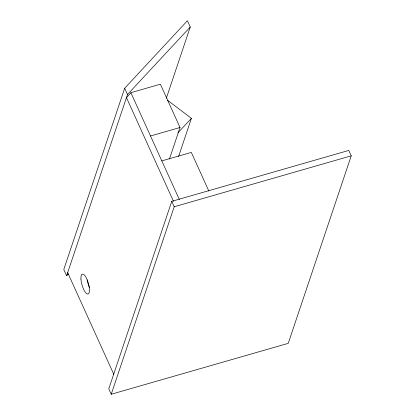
<?xml version="1.0" encoding="UTF-8"?>
<svg xmlns="http://www.w3.org/2000/svg" width="415" height="415" viewBox="0 0 415 415"><rect width="100%" height="100%" fill="white"/><g stroke="black" fill="none" stroke-linecap="round" stroke-linejoin="round"><path stroke-width="0.62" d="M166.316 98.272L190.257 27.001L187.419 20.75L124.661 88.255L63.78 269.506L66.618 275.757L68.371 273.869M66.618 275.757L127.498 94.506L190.257 27.001M169.429 159.033L180.022 127.504L160.377 84.204L130.875 92.685L179.332 199.506M178.58 156.528L191.408 118.327L167.551 100.285M171.753 201.332L108.777 388.839L111.23 394.25L288.238 343.35L351.22 155.848L348.761 150.438L171.753 201.332L174.212 206.748L111.23 394.25M130.933 92.81L126.451 97.629L173.423 201.182M177.848 132.914L191.408 118.327M150.521 135.99L180.022 127.504M161.814 160.885L191.315 152.404L208.833 191.025M174.212 206.748L351.22 155.848M124.661 88.255L127.498 94.506M67.666 272.634L113.84 374.418M89.412 287.377A10.365 3.299 74 0 1 87.129 279.788M80.951 279.072A10.365 3.299 74 0 0 87.757 294.074A10.365 3.299 74 0 0 86.87 279.072A10.365 3.299 74 0 0 80.951 279.072"/></g></svg>
